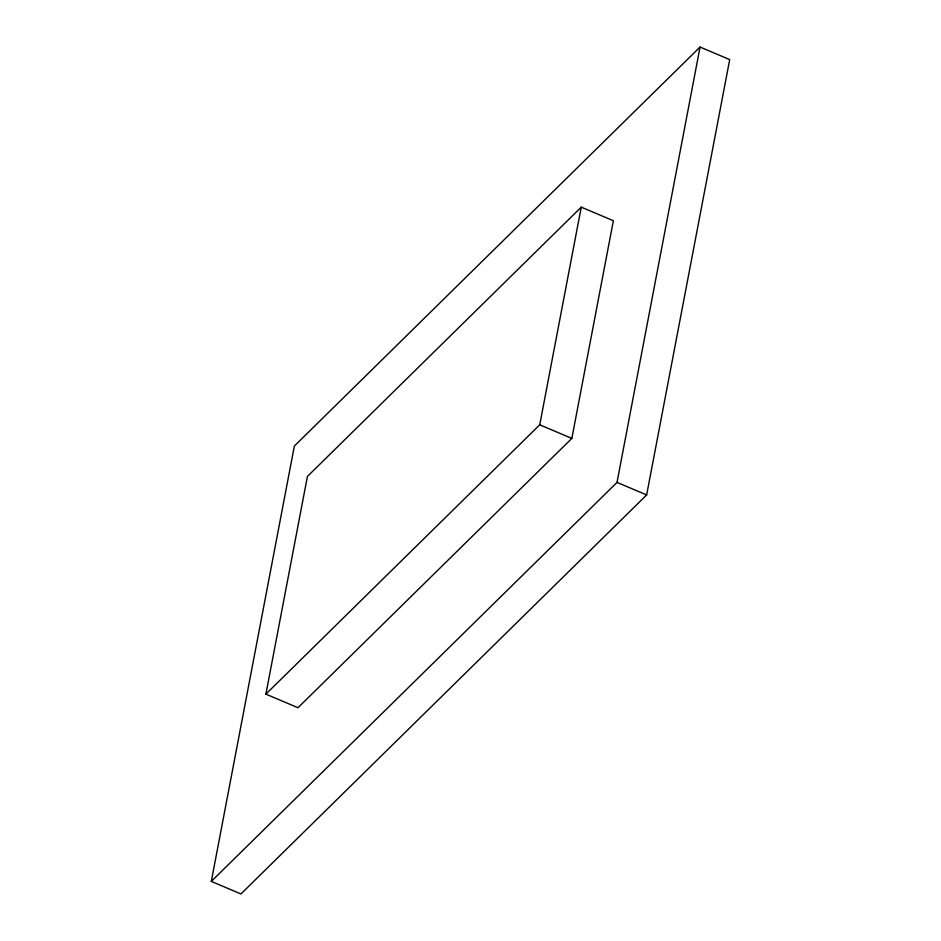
<?xml version="1.0" encoding="UTF-8"?>
<svg xmlns="http://www.w3.org/2000/svg" width="941" height="941" viewBox="0 0 941 941"><rect width="100%" height="100%" fill="white"/><g stroke="black" fill="none" stroke-linecap="round" stroke-linejoin="round"><path stroke-width="1.41" d="M211.302 881.399L294.357 446.058L700.057 47.05L729.698 59.601L646.643 494.942L240.943 893.95L211.302 881.399L617.014 482.404L700.057 47.05M265.891 694.14L307.413 476.464L581.256 207.138L613.367 220.723L571.846 438.4L297.991 707.726L265.891 694.14L539.734 424.803L581.256 207.138M539.734 424.803L571.846 438.4M617.014 482.404L646.643 494.942"/></g></svg>
